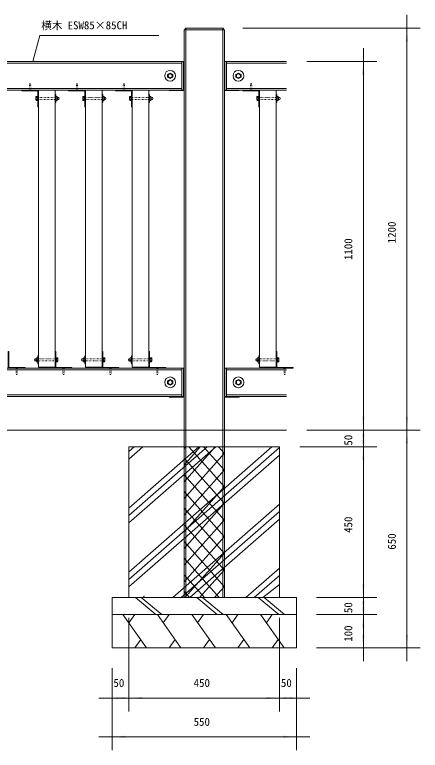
# Model space of a CAD drawing. Units: millimetres, scale not verified. Extents: x -3900 to 3900, y -2750 to 2750.
# Drawn here: x -612 to 599, y -623 to 1573 of the extents above; entities that cross this region are included whole.
import ezdxf
from ezdxf.enums import TextEntityAlignment as Align

# ---------------------------------------------------------------- set-up
doc = ezdxf.new("R2010")
doc.units = ezdxf.units.MM
doc.header["$LTSCALE"] = 20
doc.linetypes.add('USER5', pattern=[0.208282, 0.069427, -0.138855])
doc.layers.add('0-1_IMPORTED', color=30, linetype='Continuous', lineweight=18)
doc.styles.add('ＭＳ ゴシック', font='')
doc.styles.get('ＭＳ ゴシック').set_extended_font_data('MS Gothic')

msp = doc.modelspace()

# ---------------------------------------------------------------- linework, layer by layer
at = {"layer": '0-1_IMPORTED', "color": 1}
for p, q in [((559, 1572.55), (559, 1532.55)), ((69, 1532.55), (599, 1532.55)), ((559, 1532.55), (559, 332.55)), ((-557.5, 1432.55), (-536.5, 1510.55)), ((-536.5, 1510.55), (-182, 1510.55)), ((429, 1432.55), (429, 1472.55)), ((260, 1432.55), (469, 1432.55)), ((429, 332.55), (429, 1432.55)), ((429, 332.55), (429, 372.55)), ((559, 372.55), (559, 332.55)), ((260, 332.55), (469, 332.55)), ((260, 332.55), (469, 332.55)), ((260, 332.55), (599, 332.55)), ((260, 332.55), (599, 332.55)), ((429, 282.55), (429, 332.55)), ((429, 292.55), (429, 332.55)), ((559, 332.55), (559, 292.55)), ((559, 332.55), (559, -317.45)), ((429, 282.55), (429, 322.55)), ((239, 282.55), (469, 282.55)), ((239, 282.55), (469, 282.55)), ((429, -167.45), (429, 282.55)), ((429, 242.55), (429, 282.55)), ((429, -167.45), (429, -127.45)), ((289, -167.45), (469, -167.45)), ((289, -167.45), (469, -167.45)), ((429, -217.45), (429, -167.45)), ((429, -207.45), (429, -167.45)), ((429, -217.45), (429, -177.45)), ((289, -217.45), (469, -217.45)), ((289, -217.45), (469, -217.45)), ((429, -317.45), (429, -217.45)), ((429, -257.45), (429, -217.45)), ((-271, -227.45), (-271, -507)), ((-271, -227.45), (-271, -507)), ((179, -227.45), (179, -507)), ((179, -227.45), (179, -507)), ((289, -317.45), (469, -317.45)), ((289, -317.45), (599, -317.45)), ((429, -357.45), (429, -317.45)), ((559, -317.45), (559, -357.45)), ((-321, -377.45), (-321, -507)), ((-321, -377.45), (-321, -623)), ((229, -377.45), (229, -507)), ((229, -377.45), (229, -623)), ((-361, -467), (-321, -467)), ((-321, -467), (-271, -467)), ((-311, -467), (-271, -467)), ((-271, -467), (-231, -467)), ((-271, -467), (179, -467)), ((139, -467), (179, -467)), ((179, -467), (219, -467)), ((179, -467), (229, -467)), ((229, -467), (269, -467)), ((-321, -583), (-361, -583)), ((229, -583), (-321, -583)), ((269, -583), (229, -583))]:
    msp.add_line(p, q, dxfattribs=at)
at = {"layer": '0-1_IMPORTED'}
for p, q in [((-106, 1527.55), (14, 1527.55)), ((-101, 1532.55), (-101, -167.45)), ((9, 1532.55), (9, -167.45)), ((-1479.5, 1427.55), (-112.5, 1427.55)), ((200, 1427.55), (20.5, 1427.55)), ((-112.5, 1352.55), (-1479.5, 1352.55)), ((20.5, 1352.55), (200, 1352.55)), ((-549, 1325.46), (-545, 1325.46)), ((-549, 1319.64), (-545, 1319.64)), ((-489, 1326.55), (-487.99, 1328.3)), ((-489, 1326.55), (-489, 1318.55)), ((-484, 1324.54), (-489, 1324.54)), ((-484, 1320.56), (-489, 1320.56)), ((-489, 1318.55), (-487.99, 1316.8)), ((-485.01, 1328.3), (-487.99, 1328.3)), ((-484, 1326.55), (-485.01, 1328.3)), ((-484, 1318.55), (-485.01, 1316.8)), ((-483.75, 1326.8), (-484, 1326.8)), ((-484, 1326.55), (-484, 1318.55)), ((-483.75, 1318.3), (-484, 1318.3)), ((-409, 1325.46), (-405, 1325.46)), ((-409, 1319.64), (-405, 1319.64)), ((-349, 1326.55), (-347.99, 1328.3)), ((-349, 1326.55), (-349, 1318.55)), ((-344, 1324.54), (-349, 1324.54)), ((-344, 1320.56), (-349, 1320.56)), ((-349, 1318.55), (-347.99, 1316.8)), ((-345.01, 1328.3), (-347.99, 1328.3)), ((-344, 1326.55), (-345.01, 1328.3)), ((-344, 1318.55), (-345.01, 1316.8)), ((-343.75, 1326.8), (-344, 1326.8)), ((-344, 1326.55), (-344, 1318.55)), ((-343.75, 1318.3), (-344, 1318.3)), ((-269, 1325.46), (-265, 1325.46)), ((-269, 1319.64), (-265, 1319.64)), ((-209, 1326.55), (-207.99, 1328.3)), ((-209, 1326.55), (-209, 1318.55)), ((-204, 1324.54), (-209, 1324.54)), ((-204, 1320.56), (-209, 1320.56)), ((-209, 1318.55), (-207.99, 1316.8)), ((-205.01, 1328.3), (-207.99, 1328.3)), ((-204, 1326.55), (-205.01, 1328.3)), ((-204, 1318.55), (-205.01, 1316.8)), ((-203.75, 1326.8), (-204, 1326.8)), ((-204, 1326.55), (-204, 1318.55)), ((-203.75, 1318.3), (-204, 1318.3)), ((111, 1325.46), (115, 1325.46)), ((111, 1319.64), (115, 1319.64)), ((171, 1326.55), (172.01, 1328.3)), ((171, 1326.55), (171, 1318.55)), ((176, 1324.54), (171, 1324.54)), ((176, 1320.56), (171, 1320.56)), ((171, 1318.55), (172.01, 1316.8)), ((174.99, 1328.3), (172.01, 1328.3)), ((176, 1326.55), (174.99, 1328.3)), ((176, 1318.55), (174.99, 1316.8)), ((176.25, 1326.8), (176, 1326.8)), ((176, 1326.55), (176, 1318.55)), ((176.25, 1318.3), (176, 1318.3)), ((-485.01, 1316.8), (-487.99, 1316.8)), ((-345.01, 1316.8), (-347.99, 1316.8)), ((-205.01, 1316.8), (-207.99, 1316.8)), ((174.99, 1316.8), (172.01, 1316.8)), ((-548.25, 546.8), (-548, 546.8)), ((-548.25, 538.3), (-548, 538.3)), ((-548, 546.55), (-546.99, 548.3)), ((-548, 538.55), (-548, 546.55)), ((-548, 544.54), (-543, 544.54)), ((-548, 540.56), (-543, 540.56)), ((-548, 538.55), (-546.99, 536.8)), ((-546.99, 548.3), (-544.01, 548.3)), ((-546.99, 536.8), (-544.01, 536.8)), ((-543, 546.55), (-544.01, 548.3)), ((-543, 538.55), (-544.01, 536.8)), ((-543, 538.55), (-543, 546.55)), ((-483, 545.46), (-487, 545.46)), ((-483, 539.64), (-487, 539.64)), ((-408.25, 546.8), (-408, 546.8)), ((-408.25, 538.3), (-408, 538.3)), ((-408, 546.55), (-406.99, 548.3)), ((-408, 538.55), (-408, 546.55)), ((-408, 544.54), (-403, 544.54)), ((-408, 540.56), (-403, 540.56)), ((-408, 538.55), (-406.99, 536.8)), ((-406.99, 548.3), (-404.01, 548.3)), ((-406.99, 536.8), (-404.01, 536.8)), ((-403, 546.55), (-404.01, 548.3)), ((-403, 538.55), (-404.01, 536.8)), ((-403, 538.55), (-403, 546.55)), ((-343, 545.46), (-347, 545.46)), ((-343, 539.64), (-347, 539.64)), ((-268.25, 546.8), (-268, 546.8)), ((-268.25, 538.3), (-268, 538.3)), ((-268, 546.55), (-266.99, 548.3)), ((-268, 538.55), (-268, 546.55)), ((-268, 544.54), (-263, 544.54)), ((-268, 540.56), (-263, 540.56)), ((-268, 538.55), (-266.99, 536.8)), ((-266.99, 548.3), (-264.01, 548.3)), ((-266.99, 536.8), (-264.01, 536.8)), ((-263, 546.55), (-264.01, 548.3)), ((-263, 538.55), (-264.01, 536.8)), ((-263, 538.55), (-263, 546.55)), ((-203, 545.46), (-207, 545.46)), ((-203, 539.64), (-207, 539.64)), ((111.75, 546.8), (112, 546.8)), ((111.75, 538.3), (112, 538.3)), ((112, 546.55), (113.01, 548.3)), ((112, 538.55), (112, 546.55)), ((112, 544.54), (117, 544.54)), ((112, 540.56), (117, 540.56)), ((112, 538.55), (113.01, 536.8)), ((113.01, 548.3), (115.99, 548.3)), ((113.01, 536.8), (115.99, 536.8)), ((117, 546.55), (115.99, 548.3)), ((117, 538.55), (115.99, 536.8)), ((117, 538.55), (117, 546.55)), ((177, 545.46), (173, 545.46)), ((177, 539.64), (173, 539.64)), ((-1479.5, 512.55), (-112.5, 512.55)), ((200, 512.55), (20.5, 512.55)), ((-112.5, 437.55), (-1479.5, 437.55)), ((20.5, 437.55), (200, 437.55)), ((200, 332.55), (-1996, 332.55)), ((-271, 246.34), (-229.62, 282.55)), ((-271, 268.61), (-255.07, 282.55)), ((-271, 55.42), (-11.42, 282.55)), ((-271, 77.7), (-36.88, 282.55)), ((-271, 99.97), (-62.34, 282.55)), ((-271, -90.95), (155.86, 282.55)), ((-271, -113.22), (179, 280.53)), ((-106, 277.97), (-101.93, 282.55)), ((-106, 228.26), (-57.74, 282.55)), ((-106, 178.54), (-13.54, 282.55)), ((-106, 128.82), (14, 263.82)), ((14, 163.25), (-92.05, 282.55)), ((14, 212.96), (-47.85, 282.55)), ((14, 262.68), (-3.66, 282.55)), ((-271, -135.5), (179, 258.25)), ((14, 113.53), (-106, 248.53)), ((-106, 79.1), (14, 214.1)), ((14, 63.81), (-106, 198.81)), ((-106, 29.38), (14, 164.38)), ((14, 14.09), (-106, 149.09)), ((-140.24, -167.45), (179, 111.88)), ((-106, -20.34), (14, 114.66)), ((-114.78, -167.45), (179, 89.61)), ((14, -35.63), (-106, 99.37)), ((-89.32, -167.45), (179, 67.33)), ((-106, -70.05), (14, 64.95)), ((14, -85.35), (-106, 49.65)), ((-106, -119.77), (14, 15.23)), ((14, -135.06), (-106, -0.06)), ((-104.18, -167.45), (14, -34.49)), ((-1.41, -167.45), (-106, -49.78)), ((-59.99, -167.45), (14, -84.21)), ((77.96, -167.45), (179, -79.04)), ((-45.6, -167.45), (-106, -99.5)), ((103.41, -167.45), (179, -101.31)), ((128.87, -167.45), (179, -128.46)), ((-89.8, -167.45), (-106, -149.22)), ((-15.8, -167.45), (14, -133.93)), ((-97.43, -167.45), (-251.71, -167.45)), ((-251.51, -167.27), (-190.4, -217.27)), ((-234.22, -167.27), (-173.11, -217.27)), ((-68.17, -167.27), (-7.06, -217.27)), ((-50.89, -167.27), (10.22, -217.27)), ((115.16, -167.27), (176.27, -217.27)), ((132.44, -167.27), (193.56, -217.27)), ((-218.18, -317.33), (-288.74, -217.33)), ((-271.1, -242.33), (-253.46, -217.33)), ((-115.51, -317.33), (-186.07, -217.33)), ((-168.43, -242.33), (-150.79, -217.33)), ((-12.84, -317.33), (-83.41, -217.33)), ((-65.77, -242.33), (-48.13, -217.33)), ((89.82, -317.33), (19.26, -217.33)), ((36.9, -242.33), (54.54, -217.33)), ((192.49, -317.33), (121.93, -217.33)), ((139.57, -242.33), (157.21, -217.33)), ((-235.82, -292.33), (-253.46, -317.33)), ((-133.15, -292.33), (-150.79, -317.33)), ((-30.48, -292.33), (-48.13, -317.33)), ((72.18, -292.33), (54.54, -317.33)), ((174.85, -292.33), (157.21, -317.33))]:
    msp.add_line(p, q, dxfattribs=at)
at = {"layer": '0-1_IMPORTED', "linetype": 'USER5'}
for p, q in [((-567.81, 1361.55), (-566, 1369.46)), ((-564.19, 1361.55), (-566, 1369.46)), ((-427.81, 1361.55), (-426, 1369.46)), ((-424.19, 1361.55), (-426, 1369.46)), ((-287.81, 1361.55), (-286, 1369.46)), ((-284.19, 1361.55), (-286, 1369.46)), ((92.19, 1361.55), (94, 1369.46)), ((95.81, 1361.55), (94, 1369.46)), ((-607.81, 503.55), (-606, 495.64)), ((-604.19, 503.55), (-606, 495.64)), ((-467.81, 503.55), (-466, 495.64)), ((-464.19, 503.55), (-466, 495.64)), ((-327.81, 503.55), (-326, 495.64)), ((-324.19, 503.55), (-326, 495.64)), ((-187.81, 503.55), (-186, 495.64)), ((-184.19, 503.55), (-186, 495.64)), ((192.19, 503.55), (194, 495.64)), ((195.81, 503.55), (194, 495.64))]:
    msp.add_line(p, q, dxfattribs=at)
at = {"layer": '0-1_IMPORTED', "color": 1, "linetype": 'USER5'}
for p, q in [((-567.81, 1361.55), (-567.81, 1345.55)), ((-564.19, 1361.55), (-564.19, 1345.55)), ((-427.81, 1361.55), (-427.81, 1345.55)), ((-424.19, 1361.55), (-424.19, 1345.55)), ((-287.81, 1361.55), (-287.81, 1345.55)), ((-284.19, 1361.55), (-284.19, 1345.55)), ((92.19, 1361.55), (92.19, 1345.55)), ((95.81, 1361.55), (95.81, 1345.55)), ((-607.81, 503.55), (-607.81, 519.55)), ((-604.19, 503.55), (-604.19, 519.55)), ((-467.81, 503.55), (-467.81, 519.55)), ((-464.19, 503.55), (-464.19, 519.55)), ((-327.81, 503.55), (-327.81, 519.55)), ((-324.19, 503.55), (-324.19, 519.55)), ((-187.81, 503.55), (-187.81, 519.55)), ((-184.19, 503.55), (-184.19, 519.55)), ((192.19, 503.55), (192.19, 519.55)), ((195.81, 503.55), (195.81, 519.55))]:
    msp.add_line(p, q, dxfattribs=at)
at = {"layer": '0-1_IMPORTED'}
for points in [[(-101, 1532.55), (9, 1532.55), (14, 1526.25), (14, -167.45), (-106, -167.45), (-106, 1526.25)], [(-1479.5, 1432.55), (-112.5, 1432.55), (-112.5, 1347.55), (-1479.5, 1347.55)], [(-106, 1432.55), (-106, 1346.05), (-150.5, 1346.05), (-150.5, 1347.55), (-107.5, 1347.55), (-107.5, 1432.55)], [(-112.5, 1432.55), (-107.5, 1432.55), (-107.5, 1347.55), (-112.5, 1347.55)], [(14, 1432.55), (14, 1346.05), (58.5, 1346.05), (58.5, 1347.55), (15.5, 1347.55), (15.5, 1432.55)], [(20.5, 1432.55), (15.5, 1432.55), (15.5, 1347.55), (20.5, 1347.55)], [(-148, 1382.26), (-140, 1386.26), (-140, 1394.26), (-148, 1398.26), (-156, 1394.26), (-156, 1386.26)], [(56, 1382.26), (48, 1386.26), (48, 1394.26), (56, 1398.26), (64, 1394.26), (64, 1386.26)], [(-541, 1347.55), (-541, 1297.55), (-543, 1297.55), (-543, 1345.55), (-591, 1345.55), (-591, 1347.55)], [(-541, 1347.55), (-491, 1347.55), (-491, 520.55), (-541, 520.55)], [(-401, 1347.55), (-401, 1297.55), (-403, 1297.55), (-403, 1345.55), (-451, 1345.55), (-451, 1347.55)], [(-401, 1347.55), (-351, 1347.55), (-351, 520.55), (-401, 520.55)], [(-261, 1347.55), (-261, 1297.55), (-263, 1297.55), (-263, 1345.55), (-311, 1345.55), (-311, 1347.55)], [(-261, 1347.55), (-211, 1347.55), (-211, 520.55), (-261, 520.55)], [(119, 1347.55), (119, 1297.55), (117, 1297.55), (117, 1345.55), (69, 1345.55), (69, 1347.55)], [(119, 1347.55), (169, 1347.55), (169, 520.55), (119, 520.55)], [(-549, 1327), (-548.25, 1328.3), (-545, 1328.3), (-545, 1316.8), (-548.25, 1316.8), (-549, 1318.1)], [(-545, 1328.55), (-543, 1328.55), (-543, 1316.55), (-545, 1316.55)], [(-489, 1334.55), (-491, 1334.55), (-491, 1310.55), (-489, 1310.55)], [(-409, 1327), (-408.25, 1328.3), (-405, 1328.3), (-405, 1316.8), (-408.25, 1316.8), (-409, 1318.1)], [(-405, 1328.55), (-403, 1328.55), (-403, 1316.55), (-405, 1316.55)], [(-349, 1334.55), (-351, 1334.55), (-351, 1310.55), (-349, 1310.55)], [(-269, 1327), (-268.25, 1328.3), (-265, 1328.3), (-265, 1316.8), (-268.25, 1316.8), (-269, 1318.1)], [(-265, 1328.55), (-263, 1328.55), (-263, 1316.55), (-265, 1316.55)], [(-209, 1334.55), (-211, 1334.55), (-211, 1310.55), (-209, 1310.55)], [(111, 1327), (111.75, 1328.3), (115, 1328.3), (115, 1316.8), (111.75, 1316.8), (111, 1318.1)], [(115, 1328.55), (117, 1328.55), (117, 1316.55), (115, 1316.55)], [(171, 1334.55), (169, 1334.55), (169, 1310.55), (171, 1310.55)], [(-631, 517.55), (-631, 567.55), (-629, 567.55), (-629, 519.55), (-581, 519.55), (-581, 517.55)], [(-543, 530.55), (-541, 530.55), (-541, 554.55), (-543, 554.55)], [(-491, 517.55), (-491, 567.55), (-489, 567.55), (-489, 519.55), (-441, 519.55), (-441, 517.55)], [(-403, 530.55), (-401, 530.55), (-401, 554.55), (-403, 554.55)], [(-351, 517.55), (-351, 567.55), (-349, 567.55), (-349, 519.55), (-301, 519.55), (-301, 517.55)], [(-263, 530.55), (-261, 530.55), (-261, 554.55), (-263, 554.55)], [(-211, 517.55), (-211, 567.55), (-209, 567.55), (-209, 519.55), (-161, 519.55), (-161, 517.55)], [(117, 530.55), (119, 530.55), (119, 554.55), (117, 554.55)], [(169, 517.55), (169, 567.55), (171, 567.55), (171, 519.55), (219, 519.55), (219, 517.55)], [(-487, 536.55), (-489, 536.55), (-489, 548.55), (-487, 548.55)], [(-483, 538.1), (-483.75, 536.8), (-487, 536.8), (-487, 548.3), (-483.75, 548.3), (-483, 547)], [(-347, 536.55), (-349, 536.55), (-349, 548.55), (-347, 548.55)], [(-343, 538.1), (-343.75, 536.8), (-347, 536.8), (-347, 548.3), (-343.75, 548.3), (-343, 547)], [(-207, 536.55), (-209, 536.55), (-209, 548.55), (-207, 548.55)], [(-203, 538.1), (-203.75, 536.8), (-207, 536.8), (-207, 548.3), (-203.75, 548.3), (-203, 547)], [(173, 536.55), (171, 536.55), (171, 548.55), (173, 548.55)], [(177, 538.1), (176.25, 536.8), (173, 536.8), (173, 548.3), (176.25, 548.3), (177, 547)], [(-1479.5, 517.55), (-112.5, 517.55), (-112.5, 432.55), (-1479.5, 432.55)], [(-106, 517.55), (-106, 431.05), (-150.5, 431.05), (-150.5, 432.55), (-107.5, 432.55), (-107.5, 517.55)], [(-112.5, 517.55), (-107.5, 517.55), (-107.5, 432.55), (-112.5, 432.55)], [(14, 517.55), (14, 431.05), (58.5, 431.05), (58.5, 432.55), (15.5, 432.55), (15.5, 517.55)], [(20.5, 517.55), (15.5, 517.55), (15.5, 432.55), (20.5, 432.55)], [(-148, 467.26), (-140, 471.26), (-140, 479.26), (-148, 483.26), (-156, 479.26), (-156, 471.26)], [(56, 467.26), (48, 471.26), (48, 479.26), (56, 483.26), (64, 479.26), (64, 471.26)], [(-271, 282.55), (179, 282.55), (179, -167.45), (-271, -167.45)], [(-321, -167.45), (229, -167.45), (229, -217.45), (-321, -217.45)], [(-226, -167.45), (-226.45, -163.45), (-225.55, -163.45)], [(-321, -217.45), (229, -217.45), (229, -317.45), (-321, -317.45)]]:
    msp.add_lwpolyline(points, close=True, dxfattribs=at)
for points in [[(200, 1432.55), (20.5, 1432.55), (20.5, 1347.55), (200, 1347.55)], [(200, 517.55), (20.5, 517.55), (20.5, 432.55), (200, 432.55)]]:
    msp.add_lwpolyline(points, dxfattribs=at)
at = {"layer": '0-1_IMPORTED', "linetype": 'USER5'}
for points in [[(-545, 1325.55), (-489, 1325.55), (-489, 1319.55), (-545, 1319.55)], [(-405, 1325.55), (-349, 1325.55), (-349, 1319.55), (-405, 1319.55)], [(-265, 1325.55), (-209, 1325.55), (-209, 1319.55), (-265, 1319.55)], [(115, 1325.55), (171, 1325.55), (171, 1319.55), (115, 1319.55)], [(-487, 539.55), (-543, 539.55), (-543, 545.55), (-487, 545.55)], [(-347, 539.55), (-403, 539.55), (-403, 545.55), (-347, 545.55)], [(-207, 539.55), (-263, 539.55), (-263, 545.55), (-207, 545.55)], [(173, 539.55), (117, 539.55), (117, 545.55), (173, 545.55)]]:
    msp.add_lwpolyline(points, close=True, dxfattribs=at)
at = {"layer": '0-1_IMPORTED'}
for centre, radius in [((-148, 1390.26), 16), ((56, 1390.26), 16), ((-148, 1390.26), 6), ((56, 1390.26), 6), ((-148, 475.26), 16), ((56, 475.26), 16), ((-148, 475.26), 6), ((56, 475.26), 6)]:
    msp.add_circle(centre, radius, dxfattribs=at)
for centre, start, end in [((-483.75, 1322.55), 270, 90), ((-343.75, 1322.55), 270, 90), ((-203.75, 1322.55), 270, 90), ((176.25, 1322.55), 270, 90), ((-548.25, 542.55), 90, 270), ((-408.25, 542.55), 90, 270), ((-268.25, 542.55), 90, 270), ((111.75, 542.55), 90, 270)]:
    msp.add_arc(centre, 4.25, start, end, dxfattribs=at)
at = {"layer": '0-1_IMPORTED', "color": 1}
for points in [[(559, 1532.55), (562.5, 1492.55), (555.5, 1492.55)], [(429, 1432.55), (432.5, 1392.55), (425.5, 1392.55)], [(429, 332.55), (425.5, 372.55), (432.5, 372.55)], [(559, 332.55), (555.5, 372.55), (562.5, 372.55)], [(429, 332.55), (432.5, 292.55), (425.5, 292.55)], [(559, 332.55), (562.5, 292.55), (555.5, 292.55)], [(429, 282.55), (425.5, 322.55), (432.5, 322.55)], [(429, 282.55), (432.5, 242.55), (425.5, 242.55)], [(429, -167.45), (425.5, -127.45), (432.5, -127.45)], [(429, -167.45), (432.5, -207.45), (425.5, -207.45)], [(429, -217.45), (425.5, -177.45), (432.5, -177.45)], [(429, -217.45), (432.5, -257.45), (425.5, -257.45)], [(429, -317.45), (425.5, -277.45), (432.5, -277.45)], [(559, -317.45), (555.5, -277.45), (562.5, -277.45)], [(-321, -467), (-281, -463.5), (-281, -470.5)], [(-271, -467), (-310.93, -471.2), (-311.05, -464.2)], [(-271, -467), (-231, -463.5), (-231, -470.5)], [(179, -467), (139, -470.5), (139, -463.5)], [(179, -467), (219, -463.5), (219, -470.5)], [(229, -467), (189, -470.5), (189, -463.5)], [(-321, -583), (-281, -579.5), (-281, -586.5)], [(229, -583), (189, -586.5), (189, -579.5)]]:
    msp.add_solid(points, dxfattribs=at)

# ---------------------------------------------------------------- texts
at = {"layer": '0-1_IMPORTED', "color": 7, "style": 'ＭＳ ゴシック'}
for s, height, p in [('横木 E', 23.16, (-532.6, 1521.91)), ('SW85×85CH', 23.88, (-437.81, 1521.91)), ('50', 23.88, (-317.17, -441.07)), ('450', 23.88, (-77.75, -441.07)), ('50', 23.88, (182.83, -441.07)), ('550', 23.88, (-77.75, -557.07))]:
    msp.add_text(s, height=height, dxfattribs=at).set_placement(p, align=Align.BOTTOM_LEFT)
for s, p in [('1200', (533.07, 890.22)), ('1100', (403.07, 840.22)), ('50', (403.07, 286.38)), ('450', (403.07, 25.8)), ('650', (533.07, -24.2)), ('50', (403.07, -213.62)), ('100', (403.07, -299.2))]:
    msp.add_text(s, height=23.88, rotation=90, dxfattribs=at).set_placement(p, align=Align.BOTTOM_LEFT)

doc.saveas('drawing.dxf')
